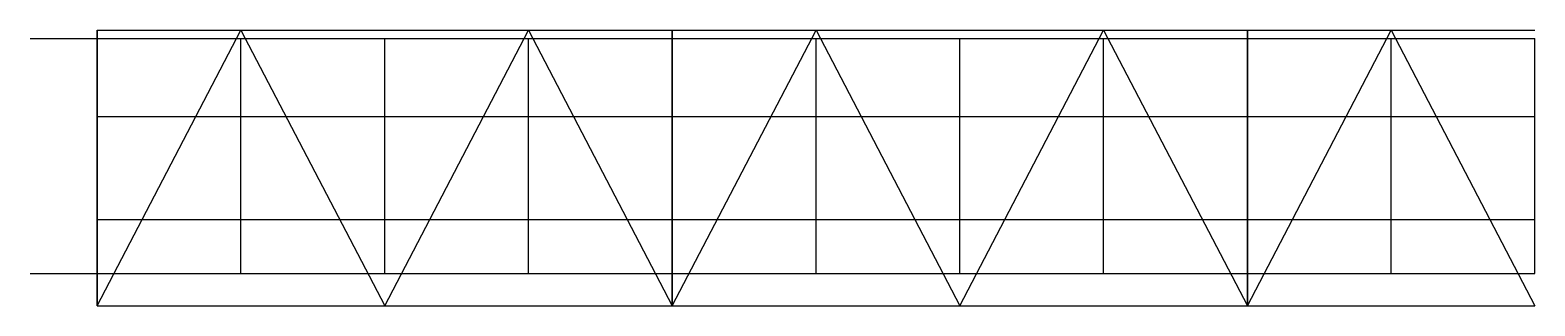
# Model space of a CAD drawing. Header units: millimetres. Extents: x -1400 to 30000, y -2875 to 2875.
import ezdxf

# ---------------------------------------------------------------- set-up
doc = ezdxf.new("R2010")
doc.units = ezdxf.units.MM
for name, color, linetype in [('ZJ8_CANTILEVER_EDGE', 3, 'CONTINUOUS'), ('ZJ8_COLUMN', 8, 'CONTINUOUS'), ('ZJ8_DECK_CROSS', 4, 'CONTINUOUS'), ('ZJ8_DECK_MAIN', 4, 'CONTINUOUS'), ('ZJ8_DECK_SECONDARY', 3, 'CONTINUOUS'), ('ZJ8_PLATFORM_BRACE', 1, 'CONTINUOUS'), ('ZJ8_TRANSVERSE_BRACE', 1, 'CONTINUOUS')]:
    doc.layers.add(name, color=color, linetype=linetype)

msp = doc.modelspace()

# ---------------------------------------------------------------- linework, layer by layer
at = {"layer": 'ZJ8_CANTILEVER_EDGE'}
for p, q in [((-1400, 2700, 16865), (0, 2700, 17000)), ((0, 2700, 17000), (3000, 2700, 17289)), ((3000, 2700, 17289), (6000, 2700, 17578)), ((6000, 2700, 17578), (9000, 2700, 17867)), ((9000, 2700, 17867), (12000, 2700, 18155)), ((12000, 2700, 18155), (15000, 2700, 18444)), ((15000, 2700, 18444), (18000, 2700, 18733)), ((18000, 2700, 18733), (21000, 2700, 19022)), ((21000, 2700, 19022), (24000, 2700, 19311)), ((24000, 2700, 19311), (27000, 2700, 19600)), ((27000, 2700, 19600), (30000, 2700, 19889)), ((-1400, -2200, 16865), (0, -2200, 17000)), ((0, -2200, 17000), (3000, -2200, 17289)), ((3000, -2200, 17289), (6000, -2200, 17578)), ((6000, -2200, 17578), (9000, -2200, 17867)), ((9000, -2200, 17867), (12000, -2200, 18155)), ((12000, -2200, 18155), (15000, -2200, 18444)), ((15000, -2200, 18444), (18000, -2200, 18733)), ((18000, -2200, 18733), (21000, -2200, 19022)), ((21000, -2200, 19022), (24000, -2200, 19311)), ((24000, -2200, 19311), (27000, -2200, 19600)), ((27000, -2200, 19600), (30000, -2200, 19889))]:
    msp.add_line(p, q, dxfattribs=at)
at = {"layer": 'ZJ8_COLUMN'}
for p, q in [((0, 2875), (0, 2875, 4250)), ((0, 2875, 4250), (0, 2875, 8500)), ((0, 2875, 8500), (0, 2875, 12750)), ((0, 2875, 12750), (0, 2875, 17000)), ((12000, 2875), (12000, 2875, 4539)), ((12000, 2875, 4539), (12000, 2875, 9078)), ((12000, 2875, 9078), (12000, 2875, 13617)), ((12000, 2875, 13617), (12000, 2875, 18155)), ((24000, 2875), (24000, 2875, 4828)), ((24000, 2875, 4828), (24000, 2875, 9655)), ((24000, 2875, 9655), (24000, 2875, 14483)), ((24000, 2875, 14483), (24000, 2875, 19311)), ((0, -2875), (0, -2875, 4250)), ((0, -2875, 4250), (0, -2875, 8500)), ((0, -2875, 8500), (0, -2875, 12750)), ((0, -2875, 12750), (0, -2875, 17000)), ((12000, -2875), (12000, -2875, 4539)), ((12000, -2875, 4539), (12000, -2875, 9078)), ((12000, -2875, 9078), (12000, -2875, 13617)), ((12000, -2875, 13617), (12000, -2875, 18155)), ((24000, -2875), (24000, -2875, 4828)), ((24000, -2875, 4828), (24000, -2875, 9655)), ((24000, -2875, 9655), (24000, -2875, 14483)), ((24000, -2875, 14483), (24000, -2875, 19311))]:
    msp.add_line(p, q, dxfattribs=at)
at = {"layer": 'ZJ8_DECK_CROSS'}
for p, q in [((0, -2200, 17000), (0, 2700, 17000)), ((3000, -2200, 17289), (3000, 2700, 17289)), ((6000, -2200, 17578), (6000, 2700, 17578)), ((9000, -2200, 17867), (9000, 2700, 17867)), ((12000, -2200, 18155), (12000, 2700, 18155)), ((15000, -2200, 18444), (15000, 2700, 18444)), ((18000, -2200, 18733), (18000, 2700, 18733)), ((21000, -2200, 19022), (21000, 2700, 19022)), ((24000, -2200, 19311), (24000, 2700, 19311)), ((27000, -2200, 19600), (27000, 2700, 19600)), ((30000, -2200, 19889), (30000, 2700, 19889))]:
    msp.add_line(p, q, dxfattribs=at)
at = {"layer": 'ZJ8_DECK_MAIN'}
for p, q in [((0, 2875, 17000), (3000, 2875, 17289)), ((3000, 2875, 17289), (6000, 2875, 17578)), ((6000, 2875, 17578), (9000, 2875, 17867)), ((9000, 2875, 17867), (12000, 2875, 18155)), ((12000, 2875, 18155), (15000, 2875, 18444)), ((15000, 2875, 18444), (18000, 2875, 18733)), ((18000, 2875, 18733), (21000, 2875, 19022)), ((21000, 2875, 19022), (24000, 2875, 19311)), ((24000, 2875, 19311), (27000, 2875, 19600)), ((27000, 2875, 19600), (30000, 2875, 19889)), ((0, -2875, 17000), (3000, -2875, 17289)), ((3000, -2875, 17289), (6000, -2875, 17578)), ((6000, -2875, 17578), (9000, -2875, 17867)), ((9000, -2875, 17867), (12000, -2875, 18155)), ((12000, -2875, 18155), (15000, -2875, 18444)), ((15000, -2875, 18444), (18000, -2875, 18733)), ((18000, -2875, 18733), (21000, -2875, 19022)), ((21000, -2875, 19022), (24000, -2875, 19311)), ((24000, -2875, 19311), (27000, -2875, 19600)), ((27000, -2875, 19600), (30000, -2875, 19889))]:
    msp.add_line(p, q, dxfattribs=at)
at = {"layer": 'ZJ8_DECK_SECONDARY'}
for p, q in [((0, 1075, 17000), (3000, 1075, 17289)), ((3000, 1075, 17289), (6000, 1075, 17578)), ((6000, 1075, 17578), (9000, 1075, 17867)), ((9000, 1075, 17867), (12000, 1075, 18155)), ((12000, 1075, 18155), (15000, 1075, 18444)), ((15000, 1075, 18444), (18000, 1075, 18733)), ((18000, 1075, 18733), (21000, 1075, 19022)), ((21000, 1075, 19022), (24000, 1075, 19311)), ((24000, 1075, 19311), (27000, 1075, 19600)), ((27000, 1075, 19600), (30000, 1075, 19889)), ((0, -1075, 17000), (3000, -1075, 17289)), ((3000, -1075, 17289), (6000, -1075, 17578)), ((6000, -1075, 17578), (9000, -1075, 17867)), ((9000, -1075, 17867), (12000, -1075, 18155)), ((12000, -1075, 18155), (15000, -1075, 18444)), ((15000, -1075, 18444), (18000, -1075, 18733)), ((18000, -1075, 18733), (21000, -1075, 19022)), ((21000, -1075, 19022), (24000, -1075, 19311)), ((24000, -1075, 19311), (27000, -1075, 19600)), ((27000, -1075, 19600), (30000, -1075, 19889))]:
    msp.add_line(p, q, dxfattribs=at)
at = {"layer": 'ZJ8_PLATFORM_BRACE'}
for p, q in [((0, -2875, 17000), (3000, 2875, 17289)), ((3000, 2875, 17289), (6000, -2875, 17578)), ((6000, -2875, 17578), (9000, 2875, 17867)), ((9000, 2875, 17867), (12000, -2875, 18155)), ((12000, -2875, 18155), (15000, 2875, 18444)), ((15000, 2875, 18444), (18000, -2875, 18733)), ((18000, -2875, 18733), (21000, 2875, 19022)), ((21000, 2875, 19022), (24000, -2875, 19311)), ((24000, -2875, 19311), (27000, 2875, 19600)), ((27000, 2875, 19600), (30000, -2875, 19889))]:
    msp.add_line(p, q, dxfattribs=at)
at = {"layer": 'ZJ8_TRANSVERSE_BRACE'}
for p, q in [((0, -2875), (0, 2875, 17000)), ((0, 2875), (0, -2875, 17000)), ((12000, -2875), (12000, 2875, 18155)), ((12000, 2875), (12000, -2875, 18155)), ((24000, -2875), (24000, 2875, 19311)), ((24000, 2875), (24000, -2875, 19311))]:
    msp.add_line(p, q, dxfattribs=at)

doc.saveas('drawing.dxf')
